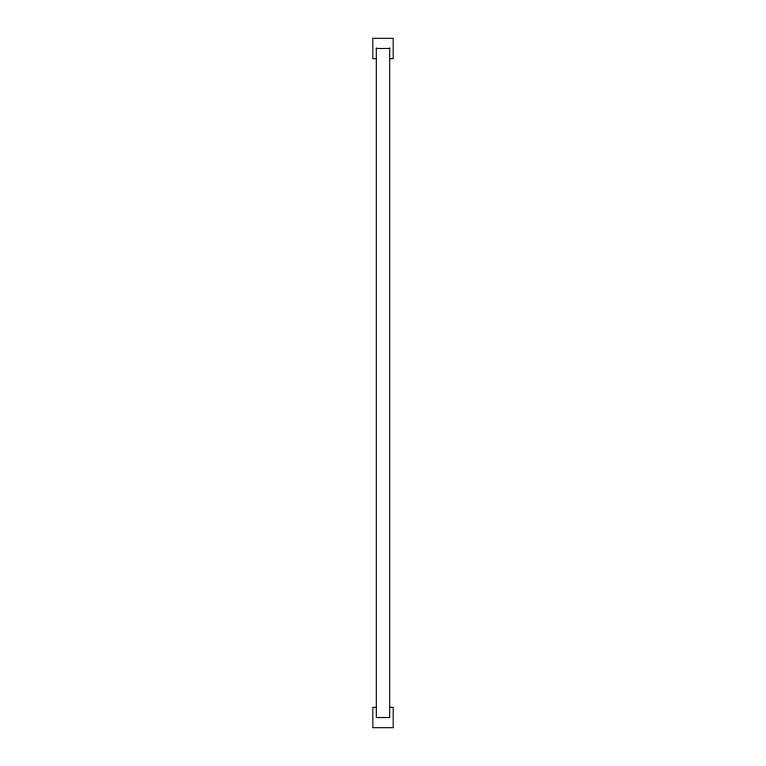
<?xml version="1.0" encoding="UTF-8"?>
<svg xmlns="http://www.w3.org/2000/svg" width="766" height="766" viewBox="0 0 766 766"><rect width="100%" height="100%" fill="white"/><g stroke="black" fill="none" stroke-linecap="round" stroke-linejoin="round"><path stroke-width="1.15" d="M376.307 48.469L389.693 48.469M376.422 58.637L372.831 58.637L372.831 38.3L393.169 38.3L393.169 58.637L389.578 58.637M376.422 707.363L372.831 707.363L372.831 727.7L393.169 727.7L393.169 707.363L389.578 707.363M389.693 47.875L389.693 717.531L376.307 717.531L376.307 47.875"/></g></svg>
